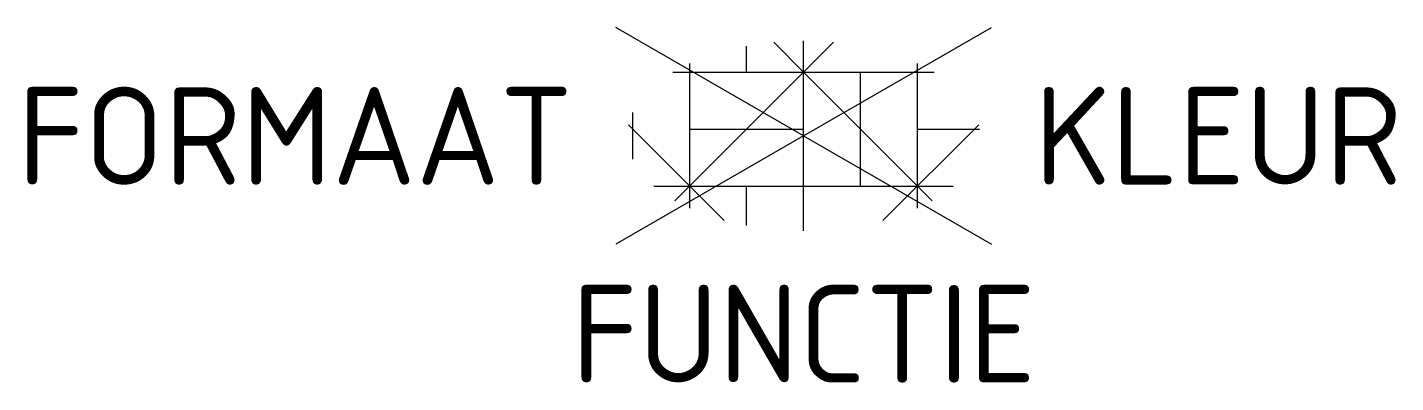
# Model space of a CAD drawing. Header units: metres. Extents: x -14.3 to 10.9, y -4.5 to 2.
import ezdxf
from ezdxf.enums import TextEntityAlignment as Align

# ---------------------------------------------------------------- set-up
doc = ezdxf.new("R2010")
doc.units = ezdxf.units.M
doc.styles.add('NLCS-ISO', font='NLCS-ISO.ttf')

msp = doc.modelspace()

# ---------------------------------------------------------------- linework, layer by layer
for p, q in [((0, 0), (-3.464, 2)), ((0, 0), (3.464, 2)), ((-1.05, 1.174), (-1.05, 1.656)), ((-0.552, 1.726), (0, 1.174)), ((0, 1.174), (0, 1.75)), ((0, 1.174), (0.552, 1.726)), ((-2.1, 1.174), (-2.1, 1.336)), ((2.1, 1.174), (2.1, 1.336)), ((-2.409, 1.174), (0, 1.174)), ((-2.371, -1.197), (0, 1.174)), ((-2.1, -1.336), (-2.1, 1.174)), ((0, -1.75), (0, 1.174)), ((0, 1.174), (2.371, -1.197)), ((0, 1.174), (2.409, 1.174)), ((1.05, -0.926), (1.05, 1.174)), ((2.1, -1.336), (2.1, 1.174)), ((-3.15, -0.431), (-3.15, 0.431)), ((0, 0), (-3.464, -2)), ((-3.228, 0.203), (-1.463, -1.563)), ((-2.1, 0.124), (0, 0.124)), ((0, 0), (3.464, -2)), ((1.463, -1.563), (3.228, 0.203)), ((2.1, 0.124), (3.242, 0.124)), ((-2.758, -0.926), (0, -0.926)), ((-1.05, -1.656), (-1.05, -0.926)), ((0, -0.926), (2.758, -0.926))]:
    msp.add_line(p, q)

# ---------------------------------------------------------------- texts
at = {"style": 'NLCS-ISO'}
msp.add_attdef('FORMAAT', text='KF', height=1.8, dxfattribs=at).set_placement((-4.25, 0), align=Align.MIDDLE_RIGHT)
msp.add_attdef('KLEUR', text='G', height=1.8, dxfattribs=at).set_placement((4.25, 0), align=Align.MIDDLE_LEFT)
at = {"style": 'NLCS-ISO', "flags": 1}
msp.add_attdef('FUNCTIE', text='', height=1.8, dxfattribs=at).set_placement((0, -2.75), align=Align.TOP_CENTER)

doc.saveas('drawing.dxf')
